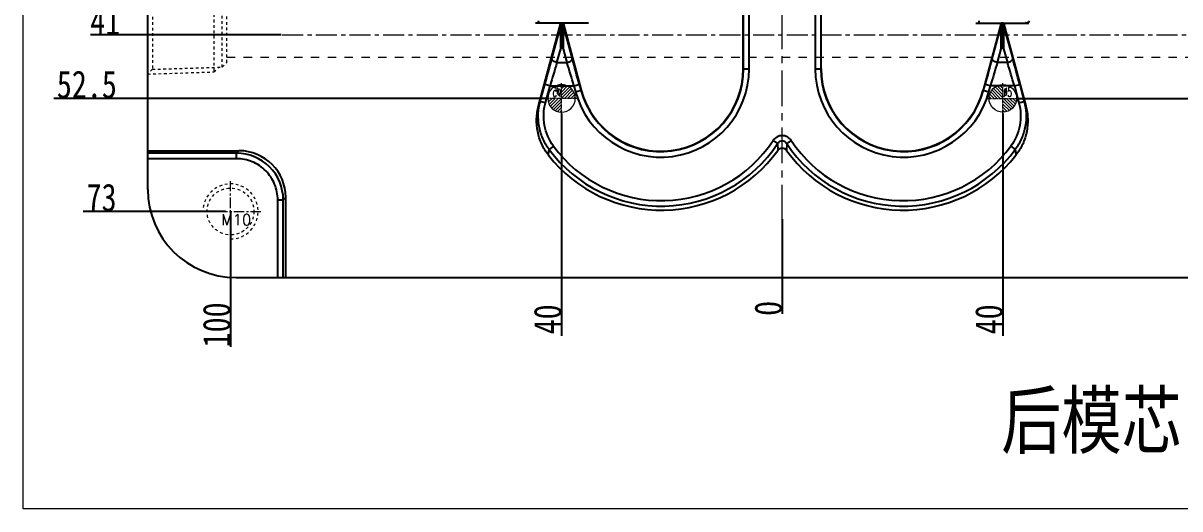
# Model space of a CAD drawing. Header units: millimetres. Extents: x 583 to 1942, y -5112 to 253.
# Drawn here: x 1013.5 to 1223.2, y -1876.4 to -1788.3 of the extents above; entities that cross this region are included whole.
import ezdxf

# ---------------------------------------------------------------- set-up
doc = ezdxf.new("R2010")
doc.units = ezdxf.units.MM
doc.header["$LTSCALE"] = 16.335
doc.header["$PDMODE"] = 3
doc.header["$PDSIZE"] = 0.3125
doc.linetypes.add('CENTER', pattern=[0.6, 0.375, -0.075, 0.075, -0.075])
doc.linetypes.add('HIDDEN', pattern=[0.2, 0.1, -0.1])
doc.layers.get('0').update_dxf_attribs({"linetype": 'CONTINUOUS'})
doc.layers.get('Defpoints').update_dxf_attribs({"linetype": 'CONTINUOUS'})
for name, color, linetype, lineweight in [('center', 1, 'CENTER', 9), ('cool', 153, 'HIDDEN', 9), ('epin', 13, 'CONTINUOUS', 9), ('screw', 33, 'CONTINUOUS', 13)]:
    doc.layers.add(name, color=color, linetype=linetype, lineweight=lineweight)
doc.layers.add('DEFAULT_2', color=8, linetype='HIDDEN')
doc.styles.get("Standard").update_dxf_attribs({"font": 'txt', "width": 0.8})
doc.styles.add('TXT', font='txt.shx', dxfattribs={"bigfont": 'gbcbig.shx'})
doc.styles.add('TXT05', font='txt.shx', dxfattribs={"width": 0.5, "bigfont": 'gbcbig.shx'})
doc.dimstyles.new('副本 11', dxfattribs={"dimtxt": 2.5, "dimasz": 2.5, "dimexe": 1.25, "dimexo": 0.625, "dimtad": 1, "dimdsep": 46, "dimtxsty": 'Standard', "dimcen": 2.5, "dimadec": 0, "dimazin": 0, "dimtfac": 1, "dimtmove": 0, "dimatfit": 3, "dimfxl": 0, "dimarcsym": 0})

# ---------------------------------------------------------------- blocks, each defined once
blk = doc.blocks.new('screw_m10_g')
at = {"layer": 'screw', "color": 1, "linetype": 'CENTER', "ltscale": 0.310989}
for p, q in [((0, -5.5), (0, 5.5)), ((-5.5, 0), (5.5, 0))]:
    blk.add_line(p, q, dxfattribs=at)
at = {"layer": 'screw', "linetype": 'HIDDEN', "ltscale": 0.310989}
blk.add_circle((0, 0), 4.25, dxfattribs=at)
at = {"layer": 'screw', "color": 92, "linetype": 'HIDDEN', "ltscale": 0.310989}
blk.add_arc((0, 0), 5, 270, 180, dxfattribs=at)
at = {"layer": 'screw', "color": 6, "style": 'TXT'}
blk.add_text('M10', height=2, dxfattribs=at).set_placement((-1.7, -2.5))
blk = doc.blocks.new('epin_ejp_5')
at = {"layer": 'epin'}
h = blk.add_hatch(dxfattribs=at)
h.set_pattern_fill('_ANSI31', color=123, scale=0.125, angle=90, style=0)
h.set_pattern_definition([(135, (-1062.761, -302.86763), (-0.280633, -0.280633), [])])
h.paths.add_polyline_path([(0, 2.5, 0.414214), (-2.5, 0), (0, 0)])
h.paths.add_polyline_path([(2.5, 0), (0, 0), (0, -2.5, 0.414214)])
at = {"layer": 'epin', "color": 1, "linetype": 'CENTER', "ltscale": 0.1}
for p, q in [((0, -2.75), (0, 2.75)), ((-2.75, 0), (2.75, 0))]:
    blk.add_line(p, q, dxfattribs=at)
at = {"layer": 'epin'}
blk.add_circle((0, 0), 2.5, dxfattribs=at)
at = {"layer": 'epin', "color": 6, "style": 'TXT05', "width": 0.5}
blk.add_text('%%c5', height=1.75, dxfattribs=at).set_placement((0.1, 0.25))
blk = doc.blocks.new('cool_jt_f12')
at = {"layer": 'cool', "ltscale": 0.3}
for p, q in [((0, 7.0785), (0.856, 6.2225)), ((0, 7.0785), (12, 6.7035)), ((12, 6.7035), (12.856, 5.8475)), ((12, 6.7035), (12, -6.7035)), ((0.856, 6.2225), (0.856, -6.2225)), ((13.5, 5.827375), (0.856, 6.2225)), ((0.856, 6.2225), (13.5, 5.827375)), ((14.327375, 5), (13.5, 5.827375)), ((13.5, -5.827375), (13.5, 5.827375)), ((14.327375, -5), (14.327375, 5)), ((0.856, -6.2225), (0, -7.0785)), ((0.856, -6.2225), (13.5, -5.827375)), ((12, -6.7035), (12.856, -5.8475)), ((13.5, -5.827375), (14.327375, -5)), ((0, -7.0785), (12, -6.7035))]:
    blk.add_line(p, q, dxfattribs=at)
blk = doc.blocks.new('8')
at = {"layer": 'cool', "color": 1, "linetype": 'CENTER', "ltscale": 0.621977}
blk.add_line((852.69, 864.75), (1082.69, 864.75), dxfattribs=at)
at = {"layer": 'cool', "ltscale": 0.932966}
blk.add_line((867.02, 860.75), (1068.36, 860.75), dxfattribs=at)
at = {"layer": 'cool', "color": 0, "ltscale": 0.932966}
blk.add_blockref('cool_jt_f12', (852.69, 864.75), dxfattribs=at)
blk = doc.blocks.new('*D136')
at = {"layer": 'Defpoints', "color": 0}
for p in [(1151.12, -1749.44), (1241.94, -1790.44), (1271.16, -1790.44)]:
    blk.add_point(p, dxfattribs=at)
at = {"layer": 'epin', "color": 4, "lineweight": -2}
blk.add_line((1241.94, -1790.44), (1276.49, -1790.44), dxfattribs=at)
at = {"layer": 'epin', "color": 6, "insert": (1273.83, -1787.94), "char_height": 5, "attachment_point": 5}
blk.add_mtext('41', dxfattribs=at)
blk = doc.blocks.new('*D137')
at = {"layer": 'Defpoints', "color": 0}
for p in [(1151.12, -1749.44), (1193.87, -1801.94), (1271.16, -1801.94)]:
    blk.add_point(p, dxfattribs=at)
at = {"layer": 'epin', "color": 4, "lineweight": -2}
blk.add_line((1193.87, -1801.94), (1283.16, -1801.94), dxfattribs=at)
at = {"layer": 'epin', "color": 6, "insert": (1277.16, -1799.44), "char_height": 5, "attachment_point": 5}
blk.add_mtext('52.5', dxfattribs=at)
blk = doc.blocks.new('*D138')
at = {"layer": 'Defpoints', "color": 0}
for p in [(1151.12, -1749.44), (1252.03, -1822.44), (1271.16, -1822.44)]:
    blk.add_point(p, dxfattribs=at)
at = {"layer": 'epin', "color": 4, "lineweight": -2}
blk.add_line((1252.03, -1822.44), (1277.83, -1822.44), dxfattribs=at)
at = {"layer": 'epin', "color": 6, "insert": (1274.49, -1819.94), "char_height": 5, "attachment_point": 5}
blk.add_mtext('73', dxfattribs=at)
blk = doc.blocks.new('*D139')
at = {"layer": 'Defpoints', "color": 0}
for p in [(1151.12, -1749.44), (1151.12, -1823.85), (1151.12, -1839.02)]:
    blk.add_point(p, dxfattribs=at)
at = {"layer": 'epin', "color": 4, "lineweight": -2}
blk.add_line((1151.12, -1823.85), (1151.12, -1841.02), dxfattribs=at)
at = {"layer": 'epin', "color": 6, "insert": (1148.62, -1840.02), "char_height": 5, "attachment_point": 5, "rotation": 90}
blk.add_mtext('0', dxfattribs=at)
blk = doc.blocks.new('*D140')
at = {"layer": 'Defpoints', "color": 0}
for p in [(1151.12, -1749.44), (1191.12, -1804.69), (1191.12, -1839.02)]:
    blk.add_point(p, dxfattribs=at)
at = {"layer": 'epin', "color": 4, "lineweight": -2}
blk.add_line((1191.12, -1804.69), (1191.12, -1845.02), dxfattribs=at)
at = {"layer": 'epin', "color": 6, "insert": (1188.62, -1842.02), "char_height": 5, "attachment_point": 5, "rotation": 90}
blk.add_mtext('40', dxfattribs=at)
blk = doc.blocks.new('*D141')
at = {"layer": 'Defpoints', "color": 0}
for p in [(1151.12, -1749.44), (1251.12, -1822.44), (1251.12, -1839.02)]:
    blk.add_point(p, dxfattribs=at)
at = {"layer": 'epin', "color": 4, "lineweight": -2}
blk.add_line((1251.12, -1822.44), (1251.12, -1847.02), dxfattribs=at)
at = {"layer": 'epin', "color": 6, "insert": (1248.62, -1843.02), "char_height": 5, "attachment_point": 5, "rotation": 90}
blk.add_mtext('100', dxfattribs=at)
blk = doc.blocks.new('*D154')
at = {"layer": 'Defpoints', "color": 0}
for p in [(1151.12, -1749.44), (1031.07, -1790.44), (1060.29, -1790.44)]:
    blk.add_point(p, dxfattribs=at)
at = {"layer": 'epin', "color": 4, "lineweight": -2}
blk.add_line((1060.29, -1790.44), (1025.74, -1790.44), dxfattribs=at)
at = {"layer": 'epin', "color": 6, "insert": (1028.41, -1787.94), "char_height": 5, "attachment_point": 5}
blk.add_mtext('41', dxfattribs=at)
blk = doc.blocks.new('*D155')
at = {"layer": 'Defpoints', "color": 0}
for p in [(1151.12, -1749.44), (1031.07, -1801.94), (1108.37, -1801.94)]:
    blk.add_point(p, dxfattribs=at)
at = {"layer": 'epin', "color": 4, "lineweight": -2}
blk.add_line((1108.37, -1801.94), (1019.07, -1801.94), dxfattribs=at)
at = {"layer": 'epin', "color": 6, "insert": (1025.07, -1799.44), "char_height": 5, "attachment_point": 5}
blk.add_mtext('52.5', dxfattribs=at)
blk = doc.blocks.new('*D156')
at = {"layer": 'Defpoints', "color": 0}
for p in [(1151.12, -1749.44), (1031.07, -1822.44), (1050.21, -1822.44)]:
    blk.add_point(p, dxfattribs=at)
at = {"layer": 'epin', "color": 4, "lineweight": -2}
blk.add_line((1050.21, -1822.44), (1024.41, -1822.44), dxfattribs=at)
at = {"layer": 'epin', "color": 6, "insert": (1027.74, -1819.94), "char_height": 5, "attachment_point": 5}
blk.add_mtext('73', dxfattribs=at)
blk = doc.blocks.new('*D157')
at = {"layer": 'Defpoints', "color": 0}
for p in [(1151.12, -1749.44), (1111.12, -1804.69), (1111.12, -1839.02)]:
    blk.add_point(p, dxfattribs=at)
at = {"layer": 'epin', "color": 4, "lineweight": -2}
blk.add_line((1111.12, -1804.69), (1111.12, -1845.02), dxfattribs=at)
at = {"layer": 'epin', "color": 6, "insert": (1108.62, -1842.02), "char_height": 5, "attachment_point": 5, "rotation": 90}
blk.add_mtext('40', dxfattribs=at)
blk = doc.blocks.new('*D158')
at = {"layer": 'Defpoints', "color": 0}
for p in [(1151.12, -1749.44), (1051.12, -1822.44), (1051.12, -1839.02)]:
    blk.add_point(p, dxfattribs=at)
at = {"layer": 'epin', "color": 4, "lineweight": -2}
blk.add_line((1051.12, -1822.44), (1051.12, -1847.02), dxfattribs=at)
at = {"layer": 'epin', "color": 6, "insert": (1048.62, -1843.02), "char_height": 5, "attachment_point": 5, "rotation": 90}
blk.add_mtext('100', dxfattribs=at)

msp = doc.modelspace()

# ---------------------------------------------------------------- linework, layer by layer
at = {"color": 7, "linetype": 'Continuous'}
for p, q in [((1036.117, -1818.442), (1036.117, -1680.442)), ((1144.055, -1796.59), (1144.055, -1775.654)), ((1144.125, -1796.59), (1144.125, -1775.68)), ((1145.125, -1796.59), (1145.125, -1776.023)), ((1157.109, -1776.023), (1157.109, -1796.59)), ((1158.109, -1775.68), (1158.109, -1796.59)), ((1158.179, -1796.59), (1158.179, -1775.654)), ((1110.919, -1788.297), (1106.376, -1788.297)), ((1106.954, -1803.282), (1110.919, -1788.487)), ((1110.919, -1788.487), (1110.919, -1788.297)), ((1110.987, -1788.76), (1110.919, -1788.487)), ((1111, -1788.297), (1110.981, -1792.96)), ((1111.4, -1788.297), (1111, -1788.297)), ((1111.419, -1792.96), (1111.4, -1788.297)), ((1111.412, -1788.76), (1111.48, -1788.487)), ((1111.48, -1788.297), (1111.48, -1788.487)), ((1116.024, -1788.297), (1111.48, -1788.297)), ((1111.48, -1788.487), (1114.688, -1800.457)), ((1186.21, -1788.297), (1190.754, -1788.297)), ((1190.754, -1788.487), (1187.546, -1800.457)), ((1190.754, -1788.487), (1190.754, -1788.297)), ((1190.822, -1788.76), (1190.754, -1788.487)), ((1190.834, -1788.297), (1190.815, -1792.96)), ((1191.234, -1788.297), (1190.834, -1788.297)), ((1191.253, -1792.96), (1191.234, -1788.297)), ((1191.247, -1788.76), (1191.315, -1788.487)), ((1191.315, -1788.297), (1195.858, -1788.297)), ((1191.315, -1788.487), (1191.315, -1788.297)), ((1191.315, -1788.487), (1195.28, -1803.282)), ((1109.332, -1794.751), (1110.987, -1788.76)), ((1111.412, -1788.76), (1113.068, -1794.751)), ((1189.166, -1794.751), (1190.822, -1788.76)), ((1191.247, -1788.76), (1192.903, -1794.751)), ((1110.297, -1795.433), (1110.981, -1792.96)), ((1111.419, -1792.96), (1112.102, -1795.433)), ((1190.132, -1795.433), (1190.815, -1792.96)), ((1191.253, -1792.96), (1191.937, -1795.433)), ((1110.297, -1795.433), (1112.102, -1795.433)), ((1144.055, -1796.59), (1145.125, -1796.59)), ((1157.109, -1796.59), (1158.179, -1796.59)), ((1191.937, -1795.433), (1190.132, -1795.433)), ((1107.242, -1802.481), (1108.067, -1799.4)), ((1109.033, -1799.659), (1108.067, -1799.4)), ((1108.207, -1802.74), (1109.033, -1799.659)), ((1109.033, -1799.659), (1113.366, -1799.659)), ((1113.366, -1799.659), (1114.332, -1799.4)), ((1113.366, -1799.659), (1113.654, -1800.734)), ((1113.654, -1800.734), (1114.688, -1800.457)), ((1114.332, -1799.4), (1114.62, -1800.475)), ((1187.546, -1800.457), (1188.58, -1800.734)), ((1187.614, -1800.475), (1187.902, -1799.4)), ((1188.868, -1799.659), (1187.902, -1799.4)), ((1188.58, -1800.734), (1188.868, -1799.659)), ((1193.201, -1799.659), (1188.868, -1799.659)), ((1193.201, -1799.659), (1194.167, -1799.4)), ((1193.201, -1799.659), (1194.027, -1802.74)), ((1194.167, -1799.4), (1194.992, -1802.481)), ((1108.207, -1802.74), (1107.242, -1802.481)), ((1194.027, -1802.74), (1194.992, -1802.481)), ((1036.117, -1811.442), (1052.649, -1811.442)), ((1052.204, -1811.887), (1052.649, -1811.442)), ((1109.658, -1810.603), (1108.865, -1811.186)), ((1149.474, -1809.602), (1150.295, -1810.145)), ((1150.295, -1810.145), (1150.318, -1811.408)), ((1151.939, -1810.145), (1151.916, -1811.408)), ((1152.76, -1809.602), (1151.939, -1810.145)), ((1192.576, -1810.603), (1193.369, -1811.186)), ((1052.204, -1811.887), (1036.117, -1811.887)), ((1052.204, -1812.883), (1036.117, -1812.883)), ((1052.204, -1812.883), (1052.204, -1811.887)), ((1060.672, -1820.355), (1061.117, -1819.909)), ((1061.117, -1834.442), (1061.117, -1819.909)), ((1059.676, -1834.442), (1059.676, -1820.355)), ((1059.676, -1820.355), (1060.672, -1820.355)), ((1060.672, -1834.442), (1060.672, -1820.355)), ((1052.117, -1834.442), (1250.117, -1834.442))]:
    msp.add_line(p, q, dxfattribs=at)
for centre, radius, start, end in [((1722.144, -1963.905), 635.73, 164.568955, 165.003151), ((528.962, -1956.098), 605.981, 14.986191, 15.441703), ((1801.979, -1963.905), 635.73, 164.568955, 165.003151), ((608.797, -1956.098), 605.981, 14.986191, 15.441703), ((1623.97, -1951.401), 536.829, 163.10999, 163.5808), ((622.474, -1944.208), 511.732, 16.40765, 16.90155), ((1129.117, -1796.59), 16.008, 195, 0), ((1129.117, -1796.59), 15.008, 195, 0), ((1129.117, -1796.59), 14.938, 195, 0), ((1173.117, -1796.59), 16.008, 180, 345), ((1173.117, -1796.59), 15.008, 180, 345), ((1173.117, -1796.59), 14.938, 180, 345), ((1703.805, -1951.401), 536.829, 163.10999, 163.5808), ((702.308, -1944.208), 511.732, 16.40765, 16.90155), ((1030.588, -1803.172), 78.686, 353.37476, 354.15403), ((1129.217, -1796.217), 26, 218.0721, 324.24939), ((1129.217, -1796.217), 25.264, 216.33505, 326.54523), ((1129.217, -1796.217), 24.279, 216.33505, 326.54523), ((1173.017, -1796.217), 26, 215.75061, 321.92789), ((1173.017, -1796.217), 25.264, 213.45477, 323.66495), ((1173.017, -1796.217), 24.279, 213.45477, 323.66495), ((1271.646, -1803.172), 78.686, 185.84597, 186.62524), ((1052.206, -1820.353), 8.466, 359.98988, 90.01012), ((1052.117, -1818.442), 16, 180, 270)]:
    msp.add_arc(centre, radius, start, end, dxfattribs=at)
for centre, major_axis, ratio, start_param, end_param in [((1110.973, -1792.566), (0.014, 3.806), 0.0025162, -1.6743753, -0.1726334), ((1111.427, -1792.566), (-0.014, 3.806), 0.0025162, 0.0098943, 1.6743753), ((1190.807, -1792.566), (0.014, 3.806), 0.0025162, -1.6743753, -0.1726334), ((1191.261, -1792.566), (-0.014, 3.806), 0.0025162, 0.0098943, 1.6743753), ((1052.585, -1819.974), (6.056, 6.056), 0.9924325, -0.7816001, 0.7816001)]:
    msp.add_ellipse(centre, major_axis=major_axis, ratio=ratio, start_param=start_param, end_param=end_param, dxfattribs=at)
for points, knots in [([(1107.071, -1788.297), (1107.057, -1788.297), (1107.027, -1788.253), (1107.005, -1788.174), (1106.979, -1788.042), (1106.967, -1787.94), (1106.961, -1787.882)], [0, 0, 0, 0, 0.0962003, 0.2950866, 0.6008522, 1, 1, 1, 1]), ([(1186.906, -1788.297), (1186.892, -1788.297), (1186.862, -1788.253), (1186.84, -1788.174), (1186.813, -1788.042), (1186.802, -1787.94), (1186.796, -1787.882)], [0, 0, 0, 0, 0.0962003, 0.2950866, 0.6008522, 1, 1, 1, 1]), ([(1195.163, -1788.297), (1195.318, -1788.297), (1195.633, -1788.221), (1195.878, -1788.008), (1195.969, -1787.882)], [0, 0, 0, 0, 0.499186, 1, 1, 1, 1]), ([(1110.297, -1795.433), (1110.163, -1795.402), (1109.914, -1795.323), (1109.635, -1795.18), (1109.464, -1795.042), (1109.359, -1794.926), (1109.318, -1794.813), (1109.332, -1794.751)], [0, 0, 0, 0, 0.3281189, 0.6228493, 0.7458289, 0.8489709, 1, 1, 1, 1]), ([(1112.102, -1795.433), (1112.236, -1795.402), (1112.485, -1795.323), (1112.765, -1795.18), (1112.935, -1795.042), (1113.04, -1794.926), (1113.082, -1794.813), (1113.068, -1794.751)], [0, 0, 0, 0, 0.3281187, 0.622849, 0.7458287, 0.8489707, 1, 1, 1, 1]), ([(1190.132, -1795.433), (1189.998, -1795.402), (1189.749, -1795.323), (1189.469, -1795.18), (1189.299, -1795.042), (1189.194, -1794.926), (1189.152, -1794.813), (1189.166, -1794.751)], [0, 0, 0, 0, 0.3281189, 0.6228493, 0.7458289, 0.8489709, 1, 1, 1, 1]), ([(1191.937, -1795.433), (1192.071, -1795.402), (1192.32, -1795.323), (1192.599, -1795.18), (1192.77, -1795.042), (1192.875, -1794.926), (1192.916, -1794.813), (1192.903, -1794.751)], [0, 0, 0, 0, 0.3281187, 0.622849, 0.7458287, 0.8489707, 1, 1, 1, 1]), ([(1108.865, -1811.186), (1108.412, -1810.573), (1107.645, -1809.239), (1106.977, -1807.034), (1106.813, -1804.737), (1107.045, -1803.217), (1107.242, -1802.481)], [0, 0, 0, 0, 0.2500689, 0.5000764, 0.7500424, 1, 1, 1, 1]), ([(1109.658, -1810.603), (1108.849, -1809.502), (1107.725, -1806.892), (1107.854, -1804.06), (1108.207, -1802.74)], [0, 0, 0, 0, 0.499972, 1, 1, 1, 1]), ([(1194.027, -1802.74), (1194.38, -1804.06), (1194.509, -1806.892), (1193.385, -1809.502), (1192.576, -1810.603)], [0, 0, 0, 0, 0.4999864, 1, 1, 1, 1]), ([(1194.992, -1802.481), (1195.189, -1803.216), (1195.421, -1804.737), (1195.257, -1807.034), (1194.589, -1809.239), (1193.822, -1810.573), (1193.369, -1811.186)], [0, 0, 0, 0, 0.2499191, 0.4998815, 0.7498958, 1, 1, 1, 1]), ([(1108.749, -1812.25), (1108.263, -1811.63), (1107.436, -1810.267), (1106.706, -1807.996), (1106.515, -1805.619), (1106.75, -1804.044), (1106.954, -1803.282)], [0, 0, 0, 0, 0.249987, 0.4999804, 0.7499841, 1, 1, 1, 1]), ([(1195.28, -1803.282), (1195.484, -1804.044), (1195.719, -1805.619), (1195.528, -1807.996), (1194.799, -1810.267), (1193.971, -1811.63), (1193.485, -1812.25)], [0, 0, 0, 0, 0.250024, 0.5000232, 0.7500092, 1, 1, 1, 1]), ([(1152.76, -1809.602), (1152.582, -1809.332), (1152.092, -1808.869), (1151.116, -1808.613), (1150.141, -1808.87), (1149.651, -1809.333), (1149.474, -1809.602)], [0, 0, 0, 0, 0.2503454, 0.500243, 0.7499824, 1, 1, 1, 1]), ([(1151.939, -1810.145), (1151.854, -1810.004), (1151.618, -1809.752), (1151.117, -1809.6), (1150.615, -1809.752), (1150.38, -1810.004), (1150.295, -1810.145)], [0, 0, 0, 0, 0.24887, 0.5002619, 0.7514582, 1, 1, 1, 1]), ([(1151.916, -1811.408), (1151.826, -1811.282), (1151.585, -1811.069), (1151.117, -1810.952), (1150.649, -1811.069), (1150.408, -1811.282), (1150.318, -1811.408)], [0, 0, 0, 0, 0.2501186, 0.5000093, 0.7498854, 1, 1, 1, 1]), ([(1059.676, -1820.355), (1059.676, -1819.383), (1059.29, -1817.417), (1057.629, -1814.931), (1055.143, -1813.269), (1053.177, -1812.883), (1052.204, -1812.883)], [0, 0, 0, 0, 0.2499817, 0.4999333, 0.7499038, 1, 1, 1, 1])]:
    msp.add_open_spline(points, degree=3, knots=knots, dxfattribs=at)
for points in [[(1107.242, -1802.481), (1107.146, -1802.748), (1107.05, -1803.015), (1106.954, -1803.282)], [(1194.992, -1802.481), (1195.088, -1802.748), (1195.184, -1803.015), (1195.28, -1803.282)]]:
    msp.add_open_spline(points, degree=3, dxfattribs=at)
at = {"layer": 'center', "color": 1, "linetype": 'CENTER', "ltscale": 1.057361}
msp.add_line((1151.117, -1834.442), (1151.117, -1664.442), dxfattribs=at)
at = {"layer": 'DEFAULT_2', "color": 8, "linetype": 'HIDDEN'}
for p, q in [((1110.919, -1788.297), (1110.987, -1788.297)), ((1111.4, -1788.297), (1111.48, -1788.297)), ((1190.754, -1788.297), (1190.834, -1788.297)), ((1191.234, -1788.297), (1191.315, -1788.297))]:
    msp.add_line(p, q, dxfattribs=at)
for points in [[(1115.37, -1788.248), (1115.367, -1788.255), (1115.358, -1788.274), (1115.342, -1788.297), (1115.328, -1788.297)], [(1195.205, -1788.248), (1195.202, -1788.255), (1195.193, -1788.274), (1195.177, -1788.297), (1195.163, -1788.297)]]:
    msp.add_open_spline(points, degree=3, knots=[0, 0, 0, 0, 0.3603618, 1, 1, 1, 1], dxfattribs=at)
at = {"layer": 'epin', "color": 0}
msp.add_lwpolyline([(1389.041, -1876.384), (1013.522, -1876.384), (1013.522, -1625.809), (1389.041, -1625.809)], close=True, dxfattribs=at)

# ---------------------------------------------------------------- block references
msp.add_blockref('8', (183.427, -2655.197), dxfattribs=at)
at = {"layer": 'epin', "xscale": -1}
msp.add_blockref('epin_ejp_5', (1111.117, -1801.942), dxfattribs=at)
at = {"layer": 'epin'}
msp.add_blockref('epin_ejp_5', (1191.117, -1801.942), dxfattribs=at)
at = {"layer": 'screw'}
msp.add_blockref('screw_m10_g', (1051.117, -1822.442), dxfattribs=at)

# ---------------------------------------------------------------- texts
at = {"layer": 'epin', "color": 0, "insert": (1190.829, -1855.316), "char_height": 10, "width": 65.87477, "attachment_point": 1}
msp.add_mtext('{\\fSimSun|b0|i0|c134|p2;后模芯}', dxfattribs=at)

# ---------------------------------------------------------------- dimensions: what is measured, and where the dimension line sits
at = {"layer": 'epin', "color": 0}
for feature_location, offset, dtype, origin, picture, middle in [((1108.367, -1801.942), (-77.292, 0), 0, (1151.117, -1749.442), '*D155', (1025.075, -1799.442)), ((1050.208, -1822.442), (-19.133, 0), 0, (1151.117, -1749.442), '*D156', (1027.741, -1819.942)), ((1060.291, -1790.442), (-29.216, 0), 0, (1151.117, -1749.442), '*D154', (1028.408, -1787.942)), ((1051.117, -1822.442), (0, -16.575), 1, (1151.117, -1749.442), '*D158', (1048.617, -1843.017)), ((1111.117, -1804.692), (0, -34.325), 1, (1151.117, -1749.442), '*D157', (1108.617, -1842.017)), ((1151.117013503, -1823.848668727), (0, -15.167835492), 1, (1151.117013503, -1749.441839879), '*D139', (1148.617013503, -1840.016504219)), ((1241.943, -1790.442), (29.216, 0), 0, (1151.117, -1749.442), '*D136', (1273.826, -1787.942)), ((1193.867, -1801.942), (77.292, 0), 0, (1151.117, -1749.442), '*D137', (1277.159, -1799.442)), ((1252.026, -1822.442), (19.133, 0), 0, (1151.117, -1749.442), '*D138', (1274.493, -1819.942)), ((1191.117, -1804.692), (0, -34.325), 1, (1151.117, -1749.442), '*D140', (1188.617, -1842.017)), ((1251.117, -1822.442), (0, -16.575), 1, (1151.117, -1749.442), '*D141', (1248.617, -1843.017))]:
    dim = msp.add_ordinate_dim(feature_location=feature_location, offset=offset, dtype=dtype, origin=origin, dimstyle='副本 11', override={"dimtxt": 5, "dimasz": 5, "dimexe": 0, "dimexo": 0, "dimgap": 0, "dimcen": 0, "dimclrd": 4, "dimclre": 4, "dimclrt": 6, "dimtofl": 0}, dxfattribs=at)
    dim.commit()
    dim.dimension.update_dxf_attribs({"geometry": picture, "text_midpoint": middle})

doc.saveas('drawing.dxf')
